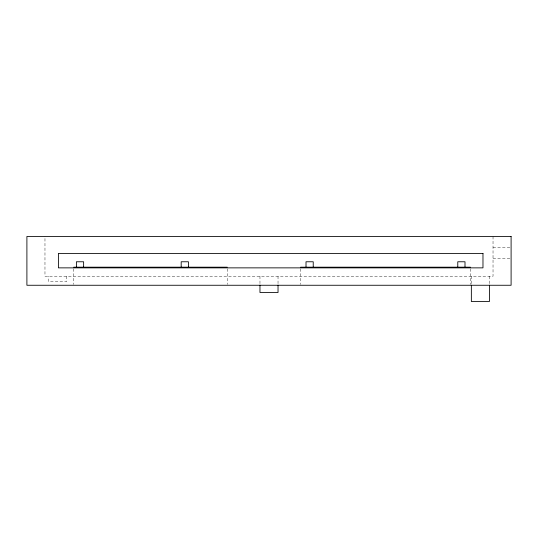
<?xml version="1.0" encoding="UTF-8"?>
<svg xmlns="http://www.w3.org/2000/svg" width="538" height="538" viewBox="0 0 538 538"><rect width="100%" height="100%" fill="white"/><g stroke="black" fill="none" stroke-linecap="round" stroke-linejoin="round"><path stroke-width="0.4" stroke-dasharray="2.69 2.02" d="M493.03 247.547L511.1 247.547M493.03 258.388L511.1 258.388M493.03 236.478L493.03 276.229L44.97 276.229L44.97 236.478M489.419 276.229L489.419 284.387M471.355 276.229L471.355 284.387M470.42 268.839L470.42 284.441M300.587 268.839L300.587 284.441M278.032 276.229L278.032 284.36M259.968 276.229L259.968 284.36M227.258 268.839L227.258 284.441M73.686 268.839L73.686 284.441M66.645 276.229L66.645 281.65L48.581 281.65L48.581 276.229"/><path stroke-width="0.81" d="M73.686 267.191L227.258 267.191M300.587 267.191L470.42 267.191M489.419 285.201L489.419 301.522L471.355 301.522L471.355 285.201M465 267.191L465 261.771L457.777 261.771L457.777 267.191M313.237 267.191L313.23 261.771L306.014 261.771L306.014 267.191M278.032 285.167L278.032 292.49L259.968 292.49L259.968 285.167M188.414 267.191L188.414 261.771L181.185 261.771L181.185 267.191M83.625 267.191L83.625 261.771L76.396 261.771L76.396 267.191M511.1 236.478L26.9 236.478L26.9 285.261L511.1 285.261L511.1 236.478M482.976 253.411L58.4 253.411L58.4 267.863L482.976 267.863L482.976 253.411"/></g></svg>
